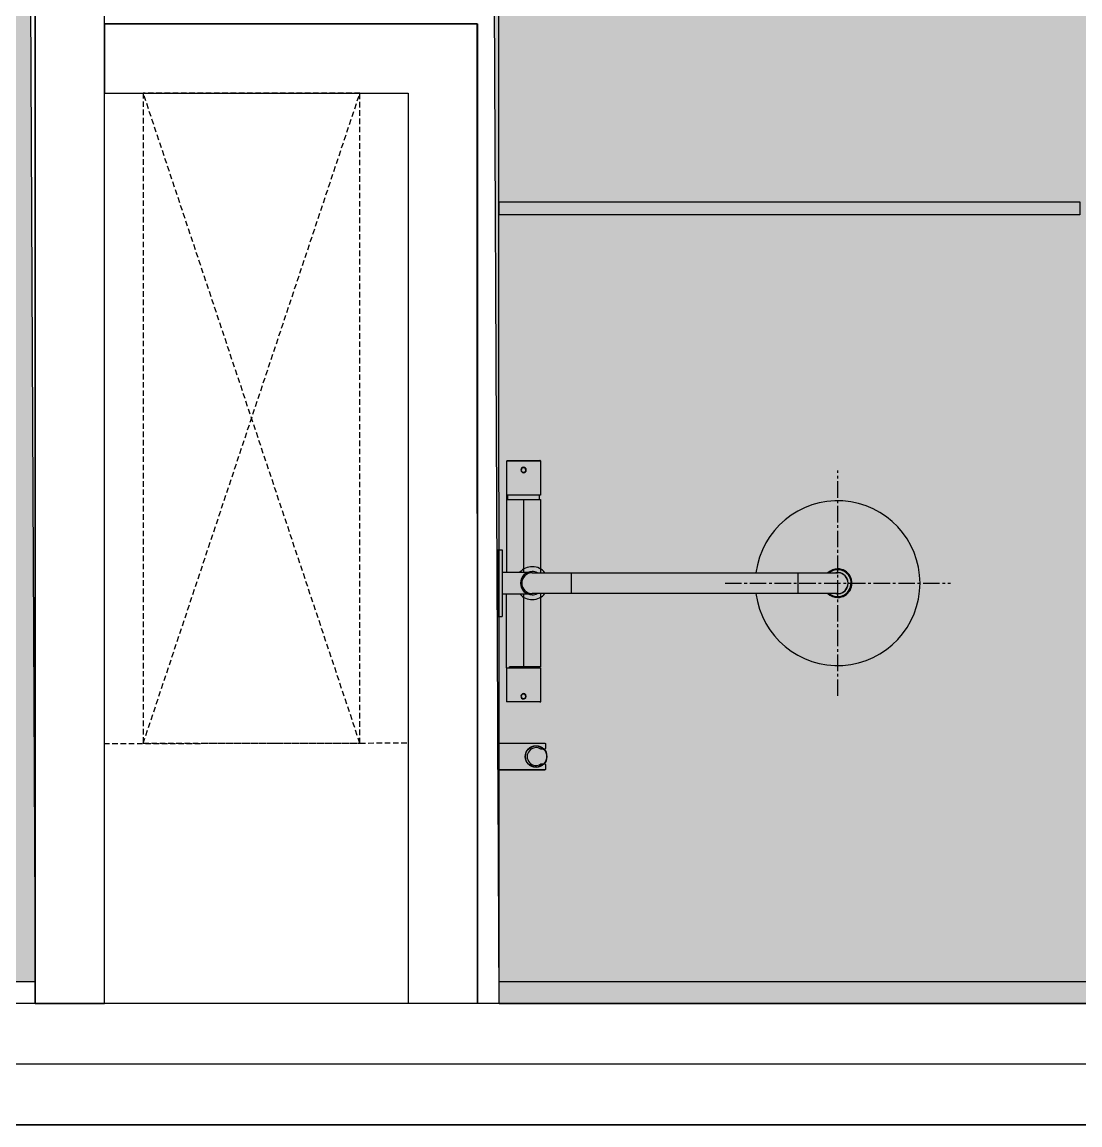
# Model space of a CAD drawing. Extents: x -523 to 13143, y -735 to 8898.
# Drawn here: x 2028 to 3249, y -169 to 1103 of the extents above; entities that cross this region are included whole.
import ezdxf

# ---------------------------------------------------------------- set-up
doc = ezdxf.new("R2010")
doc.units = 0
doc.linetypes.add('CENTER2', pattern=[28.575, 19.05, -3.175, 3.175, -3.175])
doc.linetypes.add('HIDDEN', pattern=[9.525, 6.35, -3.175])
doc.layers.get('0').update_dxf_attribs({"color": 231, "linetype": 'CONTINUOUS'})
doc.layers.get('DEFPOINTS').update_dxf_attribs({"color": 191, "linetype": 'CONTINUOUS'})
for name, color, linetype in [('A-AREA-SPACE', 130, 'CONTINUOUS'), ('A-AREA-WALL-CENTER', 210, 'CONTINUOUS'), ('A-EQPM', 127, 'CONTINUOUS'), ('A-FNSH', 253, 'CONTINUOUS'), ('A-HIDD', 45, 'HIDDEN'), ('A-PATT', 252, 'CONTINUOUS'), ('A-THIETBIVS', 135, 'CONTINUOUS'), ('A-WALL', 1, 'CONTINUOUS'), ('A-WALL-INT', 31, 'CONTINUOUS')]:
    doc.layers.add(name, color=color, linetype=linetype)

# ---------------------------------------------------------------- blocks, each defined once
blk = doc.blocks.new('*U88')
at = {"layer": 'A-WALL-INT'}
for p, q in [((4558.4, -28.9), (193.4, -28.9)), ((4558.4, -168.9), (193.4, -168.9))]:
    blk.add_line(p, q, dxfattribs=at)
blk = doc.blocks.new('*U98')
at = {"layer": 'A-WALL'}
for p, q in [((2043.4, -28.9), (2043.4, 2721.1)), ((2123.4, -28.9), (2123.4, 2721.1))]:
    blk.add_line(p, q, dxfattribs=at)
at = {"layer": 'A-WALL', "linetype": 'CONTINUOUS'}
blk.add_line((2043.4, -28.9), (2123.4, -28.9), dxfattribs=at)
blk = doc.blocks.new('*U111')
at = {"layer": 'A-FNSH'}
for p, q in [((2043.4, 2721.1), (2043.4, -28.9)), ((2043.4, -28.9), (193.4, -28.9))]:
    blk.add_line(p, q, dxfattribs=at)
blk = doc.blocks.new('S1_VOISENTAM_I1')
at = {"linetype": 'CENTER2'}
for p, q in [((0, 262), (0, 522)), ((130, 392), (-130, 392))]:
    blk.add_line(p, q, dxfattribs=at)
for p, q in [((-12, 346.5), (-12, 392)), ((12, 392), (12, 346.5)), ((-12, 85), (-12, 346.5)), ((12, 346.5), (-12, 346.5)), ((12, 346.5), (12, 85)), ((12, 85), (-12, 85)), ((-12, 39.5), (-12, 85)), ((12, 85), (12, 39.5)), ((-141.5, 10.5), (-141.5, 48.5)), ((-141, 49), (-101.5, 49)), ((-141, 10), (-141, 49)), ((-101.5, 49), (-101.5, 10)), ((-96.5, 48), (-101.5, 48)), ((-96.5, 11), (-96.5, 49)), ((-96.5, 49), (-12, 49)), ((12, 49), (96.5, 49)), ((96.5, 49), (96.5, 13.5)), ((96.5, 45.5), (97.5, 45.5)), ((97.5, 10), (97.5, 49)), ((97.5, 49), (137, 49)), ((137, 49), (137, 10)), ((-96.5, 29.5), (-12, 29.5)), ((-12.5, 5), (-12.5, 34.4)), ((12, 29.5), (96.5, 29.5)), ((12.5, 5), (12.5, 34.4)), ((97.5, 13.5), (96.5, 13.5)), ((-141, 10), (-101.5, 10)), ((-101.5, 11), (-96.5, 11)), ((-101.5, 10), (-12.5, 10)), ((-38.5, 0), (-38.5, 5)), ((-38.5, 5), (38.5, 5)), ((-38.5, 0), (38.5, 0)), ((97.5, 10), (12.5, 10)), ((38.5, 0), (38.5, 5)), ((97.5, 10), (137, 10))]:
    blk.add_line(p, q)
at = {"linetype": 'CONTINUOUS'}
for p, q in [((184.5, 0.5), (184.5, 54)), ((215.5, 0.5), (215.5, 54))]:
    blk.add_line(p, q, dxfattribs=at)
blk.add_lwpolyline([(208.5, 49.8), (208.5, 54, -0.414214), (209.5, 55), (214.5, 55, -0.414242), (215.5, 54), (215.5, 0.5, -0.414213), (215, 0), (185, 0, -0.414213), (184.5, 0.5), (184.5, 54, -0.414214), (185.5, 55), (190.5, 55, -0.414214), (191.5, 54), (191.5, 49.8), (191.5, 49.7, 1.877108), (208.5, 49.7), (208.5, 49.8)], format="xyb", close=True)
for radius in [12.5, 12.2]:
    blk.add_circle((200, 44), radius)
for centre, radius, start, end in [((0, 392), 95, 277.2568, 262.7433), ((0, 392), 16.5, 359.8226, 179.8226), ((0, 392), 15.5, 359.8226, 179.8226), ((0, 392), 12.2, 359.8226, 179.8226), ((0, 392), 12, 0, 180), ((0, 392), 16.5, 179.8226, 223.3418), ((0, 392), 15.5, 179.8226, 219.268), ((0, 392), 12.2, 179.8226, 189.6515), ((0, 392), 15.5, 320.732, 359.8226), ((0, 392), 12.2, 350.3485, 359.8226), ((0, 392), 16.5, 316.6582, 359.8226), ((0, 39.5), 19, 129.1667, 228.8605), ((0, 39.5), 19, 311.1395, 50.8333), ((-141, 48.5), 0.5, 90, 180), ((0, 39.5), 13.5, 152.734, 180), ((0, 39.5), 13.5, 180, 0), ((0, 39.5), 12, 180, 0), ((0, 39.5), 13.5, 0, 27.266), ((137, 48.5), 0.5, 0, 90), ((-130.5, 29.6), 3.13, 0.7112, 180.7112), ((-130.5, 29.6), 3.13, 180.7112, 0.7112), ((-130.5, 29.6), 2.63, 0.7112, 180.7112), ((-130.5, 29.6), 2.63, 180.7112, 0.7112), ((130.5, 29.6), 3.13, 359.2888, 179.2888), ((130.5, 29.6), 3.13, 179.2888, 359.2888), ((130.5, 29.6), 2.63, 359.2888, 179.2888), ((130.5, 29.6), 2.63, 179.2888, 359.2888)]:
    blk.add_arc(centre, radius, start, end)
blk = doc.blocks.new('*U113')
at = {"layer": 'A-FNSH'}
for p, q in [((2123.4, 1101.4), (2123.4, 2721.1)), ((2578.7, -3.9), (2578.4, 1126.4)), ((2553.4, 1101.4), (2123.4, 1101.4)), ((2553.7, -28.9), (2553.4, 1101.4)), ((3948.4, -3.9), (2578.7, -3.9)), ((3973.4, -28.9), (2553.7, -28.9))]:
    blk.add_line(p, q, dxfattribs=at)
blk = doc.blocks.new('*U114')
at = {"layer": 'A-PATT', "color": 254, "linetype": 'CONTINUOUS'}
for p, q in [((2038, 1126.5), (2043.4, -3.9)), ((2578.5, -28.9), (2573.2, 1126.2)), ((2578.5, -28.9), (8493.4, -28.9)), ((8493.4, -28.9), (2578.5, -28.9))]:
    blk.add_line(p, q, dxfattribs=at)
at = {"layer": 'A-PATT', "color": 254, "linetype": 'CONTINUOUS', "extrusion": (0, 0, -1)}
for points in [[(-218.4, 1126.5), (-2043.4, -3.9), (-218.4, -3.9)], [(-218.4, 1126.5), (-2038, 1126.5), (-2043.4, -3.9)], [(-2573.2, 1126.2), (-8493.4, -28.9), (-2578.5, -28.9)], [(-2573.2, 1126.2), (-8493.4, 1126.2), (-8493.4, -28.9)], [(-2578.5, -28.9), (-8493.4, -28.9), (-8493.4, -28.9)]]:
    blk.add_solid(points, dxfattribs=at)
at = {"layer": 'A-PATT', "color": 254, "linetype": 'CONTINUOUS'}
blk.add_solid([(2578.5, -28.9), (8493.4, -28.9), (8493.4, -28.9)], dxfattribs=at)
blk = doc.blocks.new('*U122')
at = {"layer": 'A-WALL', "linetype": 'CONTINUOUS'}
for p, q in [((2123.4, 1101.4), (2123.4, 1021.4)), ((2553.7, -28.9), (2473.7, -28.9))]:
    blk.add_line(p, q, dxfattribs=at)
at = {"layer": 'A-WALL'}
for p, q in [((2123.4, 1101.4), (2553.7, 1101.4)), ((2553.7, 1101.4), (2553.7, -28.9)), ((2123.4, 1021.4), (2473.7, 1021.4)), ((2473.7, 1021.4), (2473.7, -28.9))]:
    blk.add_line(p, q, dxfattribs=at)

msp = doc.modelspace()

# ---------------------------------------------------------------- linework, layer by layer
at = {"layer": 'A-AREA-SPACE'}
msp.add_lwpolyline([(8493.4, -28.9), (2578.5, -28.9), (2573.2, 1126.2), (2038, 1126.5), (2043.4, -3.9), (218.4, -3.9), (218.4, 1856.1), (138.4, 1856.1), (138.4, 2721.1), (113.4, 2721.1), (113.4, 6316.1), (203.4, 6316.1), (203.4, 8166.1)], dxfattribs=at)
at = {"layer": 'A-AREA-WALL-CENTER'}
msp.add_lwpolyline([(43.4, 8256.1), (4118.6, 8256.1), (4118.6, 8331.1), (8493.4, 8331.1), (8493.4, 8256.1), (12468.4, 8256.1), (12468.4, 4431.1), (12543.4, 4431.1), (12543.4, 3371.1), (12543.4, 3371.1), (12468.4, 3371.1), (12468.4, -98.9), (43.4, -98.9)], close=True, dxfattribs=at)
at = {"layer": 'A-HIDD'}
msp.add_lwpolyline([(2418, 1021.4), (2168, 1021.4), (2168, 271.4), (2418, 271.4)], close=True, dxfattribs=at)
for points in [[(2168, 271.4), (2418, 1021.4)], [(2418, 271.4), (2168, 1021.4)], [(2122.8, 271.1), (2472.8, 271.8)]]:
    msp.add_lwpolyline(points, dxfattribs=at)
at = {"layer": 'A-THIETBIVS', "flags": 128}
msp.add_lwpolyline([(2578.7, 880.9), (2578.7, 895.9), (3248.7, 896.1), (3248.7, 881.1)], close=True, dxfattribs=at)
at = {"layer": 'DEFPOINTS'}
msp.add_line((-523.2, -168.9), (13143.4, -168.9), dxfattribs=at)

# ---------------------------------------------------------------- block references
at = {"layer": 'A-EQPM', "rotation": 270}
msp.add_blockref('S1_VOISENTAM_I1', (2577.2, 456.1), dxfattribs=at)
at = {"layer": 'A-HIDD'}
for name in ['*U113', '*U111', '*U98', '*U122', '*U88']:
    msp.add_blockref(name, (0, 0), dxfattribs=at)
at = {"layer": 'A-PATT', "color": 254, "linetype": 'CONTINUOUS'}
msp.add_blockref('*U114', (0, 0), dxfattribs=at)

doc.saveas('drawing.dxf')
